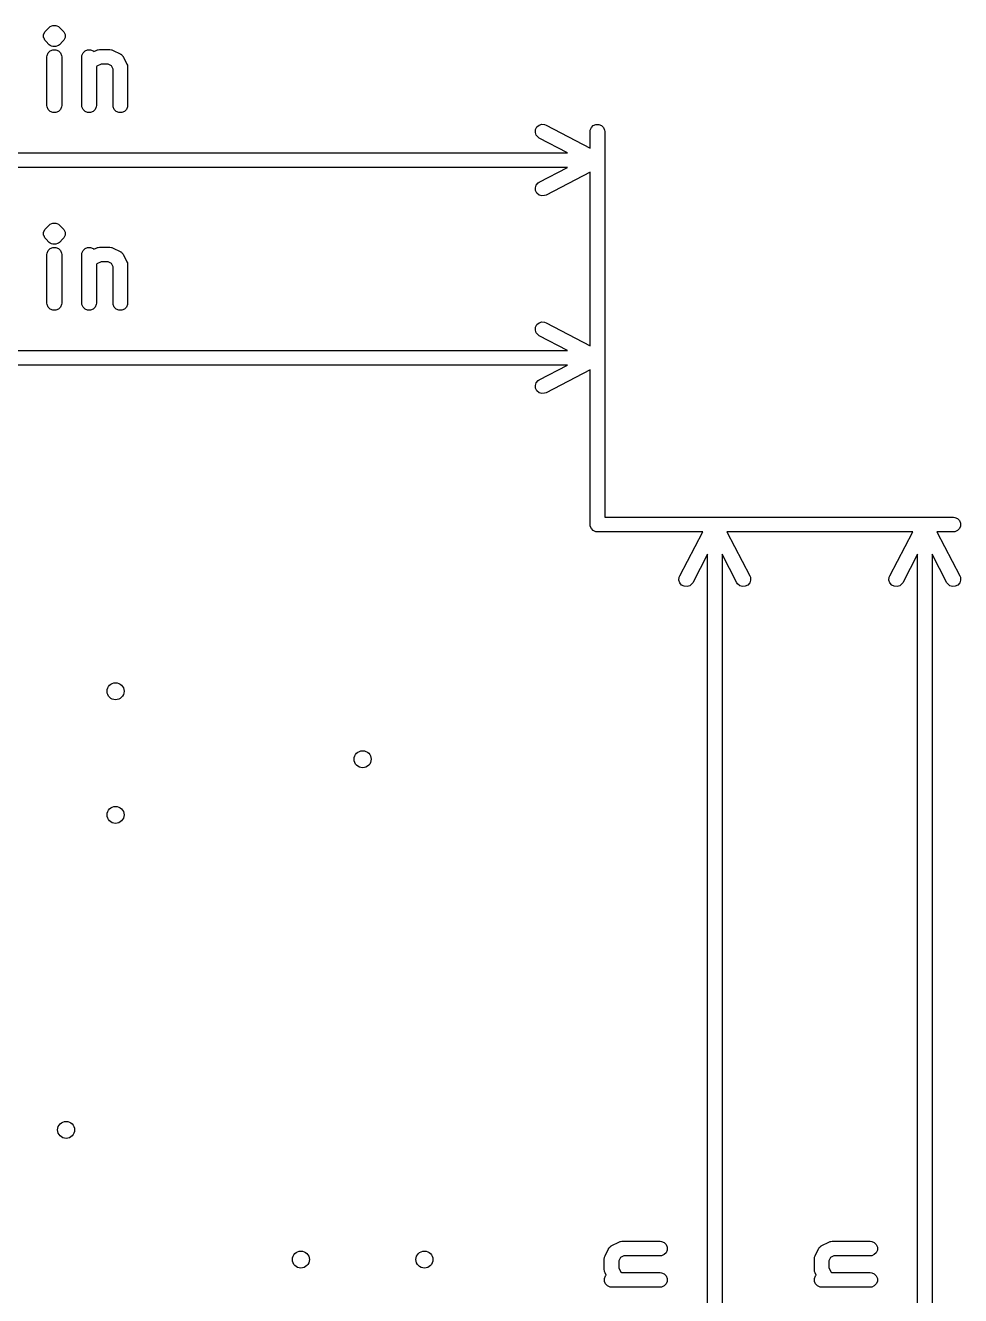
# Model space of a CAD drawing. Extents: x -4.37 to -2.89, y 5.38 to 7.37.
# Drawn here: x -3.648 to -2.891, y 6.341 to 7.369 of the extents above; entities that cross this region are included whole.
import ezdxf

# ---------------------------------------------------------------- set-up
doc = ezdxf.new("R2010")
doc.units = 0
doc.header["$MEASUREMENT"] = 0
doc.layers.add('BLACK', color=7, linetype='CONTINUOUS')

msp = doc.modelspace()

# ---------------------------------------------------------------- linework, layer by layer
at = {"layer": 'BLACK', "linetype": 'CONTINUOUS'}
for p, q in [((-3.6332, 7.3616), (-3.6331, 7.3618)), ((-3.6332, 7.3593), (-3.6332, 7.3616)), ((-3.6331, 7.3618), (-3.6323, 7.3637)), ((-3.6323, 7.3637), (-3.6315, 7.3646)), ((-3.6323, 7.3637), (-3.6323, 7.3637)), ((-3.6315, 7.3646), (-3.6287, 7.3674)), ((-3.6287, 7.3674), (-3.6278, 7.3681)), ((-3.6278, 7.3681), (-3.6265, 7.3687)), ((-3.6278, 7.3681), (-3.6278, 7.3681)), ((-3.6265, 7.3687), (-3.6257, 7.369)), ((-3.6257, 7.369), (-3.6234, 7.369)), ((-3.6234, 7.369), (-3.6226, 7.3687)), ((-3.6226, 7.3687), (-3.6213, 7.3681)), ((-3.6213, 7.3681), (-3.6204, 7.3674)), ((-3.6204, 7.3674), (-3.6176, 7.3646)), ((-3.6176, 7.3646), (-3.6168, 7.3637)), ((-3.6168, 7.3637), (-3.6159, 7.3616)), ((-3.6159, 7.3616), (-3.6159, 7.3593)), ((-3.6329, 7.3587), (-3.6332, 7.3593)), ((-3.6323, 7.3571), (-3.6329, 7.3587)), ((-3.6315, 7.3562), (-3.6323, 7.3571)), ((-3.6287, 7.3534), (-3.6315, 7.3562)), ((-3.6278, 7.3527), (-3.6287, 7.3534)), ((-3.6269, 7.3523), (-3.6278, 7.3527)), ((-3.6257, 7.3518), (-3.6269, 7.3523)), ((-3.6234, 7.3518), (-3.6257, 7.3518)), ((-3.6219, 7.3524), (-3.6234, 7.3518)), ((-3.6213, 7.3527), (-3.6219, 7.3524)), ((-3.6204, 7.3534), (-3.6213, 7.3527)), ((-3.6213, 7.3527), (-3.6213, 7.3527)), ((-3.6176, 7.3562), (-3.6204, 7.3534)), ((-3.6168, 7.3571), (-3.6176, 7.3562)), ((-3.6159, 7.3593), (-3.6168, 7.3571)), ((-3.6168, 7.3571), (-3.6168, 7.3571)), ((-3.6305, 7.3435), (-3.6303, 7.3447)), ((-3.6305, 7.3042), (-3.6305, 7.3435)), ((-3.6303, 7.3447), (-3.6295, 7.3468)), ((-3.6295, 7.3468), (-3.6278, 7.3484)), ((-3.6278, 7.3484), (-3.6257, 7.3493)), ((-3.6257, 7.3493), (-3.6234, 7.3493)), ((-3.6234, 7.3493), (-3.6213, 7.3484)), ((-3.6213, 7.3484), (-3.6196, 7.3468)), ((-3.6196, 7.3468), (-3.6188, 7.3447)), ((-3.6188, 7.3447), (-3.6186, 7.3435)), ((-3.6186, 7.3435), (-3.6186, 7.3042)), ((-3.6023, 7.3435), (-3.6022, 7.3447)), ((-3.6023, 7.3042), (-3.6023, 7.3435)), ((-3.6022, 7.3447), (-3.6013, 7.3468)), ((-3.6013, 7.3468), (-3.5997, 7.3484)), ((-3.5997, 7.3484), (-3.5976, 7.3493)), ((-3.5976, 7.3493), (-3.5953, 7.3493)), ((-3.5953, 7.3493), (-3.5931, 7.3484)), ((-3.5931, 7.3484), (-3.5926, 7.3479)), ((-3.5926, 7.3479), (-3.5906, 7.3488)), ((-3.5906, 7.3488), (-3.5896, 7.3492)), ((-3.5896, 7.3492), (-3.5893, 7.3492)), ((-3.5893, 7.3492), (-3.5891, 7.3493)), ((-3.5891, 7.3493), (-3.588, 7.3494)), ((-3.588, 7.3494), (-3.5796, 7.3494)), ((-3.5796, 7.3494), (-3.5784, 7.3493)), ((-3.5784, 7.3493), (-3.5782, 7.3492)), ((-3.5782, 7.3492), (-3.578, 7.3492)), ((-3.578, 7.3492), (-3.5769, 7.3488)), ((-3.5769, 7.3488), (-3.5713, 7.346)), ((-3.5713, 7.346), (-3.5711, 7.3459)), ((-3.5711, 7.3459), (-3.571, 7.3458)), ((-3.571, 7.3458), (-3.5709, 7.3458)), ((-3.5709, 7.3458), (-3.5703, 7.3454)), ((-3.5703, 7.3454), (-3.5698, 7.3448)), ((-3.5698, 7.3448), (-3.5693, 7.3443)), ((-3.5693, 7.3443), (-3.5689, 7.3438)), ((-3.5689, 7.3438), (-3.5688, 7.3436)), ((-3.5688, 7.3436), (-3.5688, 7.3436)), ((-3.5688, 7.3436), (-3.5686, 7.3434)), ((-3.5686, 7.3434), (-3.5658, 7.3377)), ((-3.5901, 7.3359), (-3.5905, 7.3355)), ((-3.5905, 7.3355), (-3.5905, 7.3042)), ((-3.5866, 7.3376), (-3.5901, 7.3359)), ((-3.5809, 7.3376), (-3.5866, 7.3376)), ((-3.5783, 7.3363), (-3.5809, 7.3376)), ((-3.577, 7.3337), (-3.5783, 7.3363)), ((-3.577, 7.3042), (-3.577, 7.3337)), ((-3.5658, 7.3377), (-3.5654, 7.3367)), ((-3.5654, 7.3367), (-3.5654, 7.3364)), ((-3.5654, 7.3364), (-3.5653, 7.3362)), ((-3.5653, 7.3362), (-3.5652, 7.3351)), ((-3.5652, 7.3351), (-3.5652, 7.3042)), ((-3.6303, 7.303), (-3.6305, 7.3042)), ((-3.6295, 7.3009), (-3.6303, 7.303)), ((-3.6278, 7.2993), (-3.6295, 7.3009)), ((-3.6196, 7.3009), (-3.6213, 7.2993)), ((-3.6188, 7.303), (-3.6196, 7.3009)), ((-3.6186, 7.3042), (-3.6188, 7.303)), ((-3.6022, 7.303), (-3.6023, 7.3042)), ((-3.6013, 7.3009), (-3.6022, 7.303)), ((-3.5997, 7.2993), (-3.6013, 7.3009)), ((-3.5915, 7.3009), (-3.5931, 7.2993)), ((-3.5906, 7.303), (-3.5915, 7.3009)), ((-3.5905, 7.3042), (-3.5906, 7.303)), ((-3.5769, 7.303), (-3.577, 7.3042)), ((-3.576, 7.3009), (-3.5769, 7.303)), ((-3.5744, 7.2993), (-3.576, 7.3009)), ((-3.5662, 7.3009), (-3.5678, 7.2993)), ((-3.5653, 7.303), (-3.5662, 7.3009)), ((-3.5652, 7.3042), (-3.5653, 7.303)), ((-3.6257, 7.2984), (-3.6278, 7.2993)), ((-3.6234, 7.2984), (-3.6257, 7.2984)), ((-3.6213, 7.2993), (-3.6234, 7.2984)), ((-3.5976, 7.2984), (-3.5997, 7.2993)), ((-3.5953, 7.2984), (-3.5976, 7.2984)), ((-3.5931, 7.2993), (-3.5953, 7.2984)), ((-3.5723, 7.2984), (-3.5744, 7.2993)), ((-3.57, 7.2984), (-3.5723, 7.2984)), ((-3.5678, 7.2993), (-3.57, 7.2984)), ((-3.2352, 7.2824), (-3.235, 7.2847)), ((-3.2345, 7.2802), (-3.2352, 7.2824)), ((-3.235, 7.2847), (-3.234, 7.2868)), ((-3.233, 7.2785), (-3.2345, 7.2802)), ((-3.234, 7.2868), (-3.2322, 7.2883)), ((-3.2322, 7.2883), (-3.23, 7.289)), ((-3.23, 7.289), (-3.2277, 7.2888)), ((-3.2277, 7.2888), (-3.2266, 7.2883)), ((-3.2266, 7.2883), (-3.1909, 7.2697)), ((-3.1909, 7.2831), (-3.1908, 7.2842)), ((-3.1909, 7.2697), (-3.1909, 7.2831)), ((-3.1908, 7.2842), (-3.1899, 7.2864)), ((-3.1899, 7.2864), (-3.1883, 7.288)), ((-3.1883, 7.288), (-3.1862, 7.2889)), ((-3.1862, 7.2889), (-3.1838, 7.2889)), ((-3.1838, 7.2889), (-3.1817, 7.288)), ((-3.1817, 7.288), (-3.1801, 7.2864)), ((-3.1801, 7.2864), (-3.1792, 7.2842)), ((-3.1792, 7.2842), (-3.1791, 7.2831)), ((-3.1791, 7.2831), (-3.1791, 7.1231)), ((-3.2321, 7.2778), (-3.233, 7.2785)), ((-3.2091, 7.2659), (-3.2321, 7.2778)), ((-4.3409, 7.2659), (-3.2091, 7.2659)), ((-3.2091, 7.2541), (-4.3409, 7.2541)), ((-3.2321, 7.2422), (-3.2091, 7.2541)), ((-3.1909, 7.2503), (-3.2266, 7.2317)), ((-3.1909, 7.1231), (-3.1909, 7.2503)), ((-3.2352, 7.2376), (-3.2345, 7.2398)), ((-3.2345, 7.2398), (-3.233, 7.2415)), ((-3.233, 7.2415), (-3.2321, 7.2422)), ((-3.235, 7.2353), (-3.2352, 7.2376)), ((-3.234, 7.2332), (-3.235, 7.2353)), ((-3.2322, 7.2317), (-3.234, 7.2332)), ((-3.23, 7.231), (-3.2322, 7.2317)), ((-3.2277, 7.2312), (-3.23, 7.231)), ((-3.2266, 7.2317), (-3.2277, 7.2312)), ((-3.6315, 7.2046), (-3.6287, 7.2074)), ((-3.6287, 7.2074), (-3.6278, 7.2081)), ((-3.6278, 7.2081), (-3.6265, 7.2087)), ((-3.6278, 7.2081), (-3.6278, 7.2081)), ((-3.6265, 7.2087), (-3.6257, 7.209)), ((-3.6257, 7.209), (-3.6234, 7.209)), ((-3.6234, 7.209), (-3.6226, 7.2087)), ((-3.6226, 7.2087), (-3.6213, 7.2081)), ((-3.6213, 7.2081), (-3.6204, 7.2074)), ((-3.6204, 7.2074), (-3.6176, 7.2046)), ((-3.6332, 7.2016), (-3.6331, 7.2018)), ((-3.6332, 7.1993), (-3.6332, 7.2016)), ((-3.6329, 7.1987), (-3.6332, 7.1993)), ((-3.6331, 7.2018), (-3.6323, 7.2037)), ((-3.6323, 7.1971), (-3.6329, 7.1987)), ((-3.6323, 7.2037), (-3.6315, 7.2046)), ((-3.6323, 7.2037), (-3.6323, 7.2037)), ((-3.6315, 7.1962), (-3.6323, 7.1971)), ((-3.6176, 7.2046), (-3.6168, 7.2037)), ((-3.6168, 7.1971), (-3.6176, 7.1962)), ((-3.6168, 7.2037), (-3.6159, 7.2016)), ((-3.6159, 7.1993), (-3.6168, 7.1971)), ((-3.6168, 7.1971), (-3.6168, 7.1971)), ((-3.6159, 7.2016), (-3.6159, 7.1993)), ((-3.6287, 7.1934), (-3.6315, 7.1962)), ((-3.6303, 7.1847), (-3.6295, 7.1868)), ((-3.6295, 7.1868), (-3.6278, 7.1884)), ((-3.6278, 7.1927), (-3.6287, 7.1934)), ((-3.6269, 7.1923), (-3.6278, 7.1927)), ((-3.6278, 7.1884), (-3.6257, 7.1893)), ((-3.6257, 7.1918), (-3.6269, 7.1923)), ((-3.6234, 7.1918), (-3.6257, 7.1918)), ((-3.6257, 7.1893), (-3.6234, 7.1893)), ((-3.6219, 7.1924), (-3.6234, 7.1918)), ((-3.6234, 7.1893), (-3.6213, 7.1884)), ((-3.6213, 7.1927), (-3.6219, 7.1924)), ((-3.6204, 7.1934), (-3.6213, 7.1927)), ((-3.6213, 7.1927), (-3.6213, 7.1927)), ((-3.6213, 7.1884), (-3.6196, 7.1868)), ((-3.6176, 7.1962), (-3.6204, 7.1934)), ((-3.6196, 7.1868), (-3.6188, 7.1847)), ((-3.6022, 7.1847), (-3.6013, 7.1868)), ((-3.6013, 7.1868), (-3.5997, 7.1884)), ((-3.5997, 7.1884), (-3.5976, 7.1893)), ((-3.5976, 7.1893), (-3.5953, 7.1893)), ((-3.5953, 7.1893), (-3.5931, 7.1884)), ((-3.5931, 7.1884), (-3.5926, 7.1879)), ((-3.5926, 7.1879), (-3.5906, 7.1888)), ((-3.5906, 7.1888), (-3.5896, 7.1892)), ((-3.5896, 7.1892), (-3.5893, 7.1892)), ((-3.5893, 7.1892), (-3.5891, 7.1893)), ((-3.5891, 7.1893), (-3.588, 7.1894)), ((-3.588, 7.1894), (-3.5796, 7.1894)), ((-3.5796, 7.1894), (-3.5784, 7.1893)), ((-3.5784, 7.1893), (-3.5782, 7.1892)), ((-3.5782, 7.1892), (-3.578, 7.1892)), ((-3.578, 7.1892), (-3.5769, 7.1888)), ((-3.5769, 7.1888), (-3.5713, 7.186)), ((-3.6305, 7.1835), (-3.6303, 7.1847)), ((-3.6305, 7.1442), (-3.6305, 7.1835)), ((-3.6188, 7.1847), (-3.6186, 7.1835)), ((-3.6186, 7.1835), (-3.6186, 7.1442)), ((-3.6023, 7.1835), (-3.6022, 7.1847)), ((-3.6023, 7.1442), (-3.6023, 7.1835)), ((-3.5866, 7.1776), (-3.5901, 7.1759)), ((-3.5809, 7.1776), (-3.5866, 7.1776)), ((-3.5783, 7.1763), (-3.5809, 7.1776)), ((-3.5713, 7.186), (-3.5711, 7.1859)), ((-3.5711, 7.1859), (-3.571, 7.1858)), ((-3.571, 7.1858), (-3.5709, 7.1858)), ((-3.5709, 7.1858), (-3.5703, 7.1854)), ((-3.5703, 7.1854), (-3.5698, 7.1848)), ((-3.5698, 7.1848), (-3.5693, 7.1843)), ((-3.5693, 7.1843), (-3.5689, 7.1838)), ((-3.5689, 7.1838), (-3.5688, 7.1836)), ((-3.5688, 7.1836), (-3.5688, 7.1836)), ((-3.5688, 7.1836), (-3.5686, 7.1834)), ((-3.5686, 7.1834), (-3.5658, 7.1777)), ((-3.5658, 7.1777), (-3.5654, 7.1767)), ((-3.5654, 7.1767), (-3.5654, 7.1764)), ((-3.5901, 7.1759), (-3.5905, 7.1755)), ((-3.5905, 7.1755), (-3.5905, 7.1442)), ((-3.577, 7.1737), (-3.5783, 7.1763)), ((-3.577, 7.1442), (-3.577, 7.1737)), ((-3.5654, 7.1764), (-3.5653, 7.1762)), ((-3.5653, 7.1762), (-3.5652, 7.1751)), ((-3.5652, 7.1751), (-3.5652, 7.1442)), ((-3.6303, 7.143), (-3.6305, 7.1442)), ((-3.6295, 7.1409), (-3.6303, 7.143)), ((-3.6278, 7.1393), (-3.6295, 7.1409)), ((-3.6257, 7.1384), (-3.6278, 7.1393)), ((-3.6234, 7.1384), (-3.6257, 7.1384)), ((-3.6213, 7.1393), (-3.6234, 7.1384)), ((-3.6196, 7.1409), (-3.6213, 7.1393)), ((-3.6188, 7.143), (-3.6196, 7.1409)), ((-3.6186, 7.1442), (-3.6188, 7.143)), ((-3.6022, 7.143), (-3.6023, 7.1442)), ((-3.6013, 7.1409), (-3.6022, 7.143)), ((-3.5997, 7.1393), (-3.6013, 7.1409)), ((-3.5976, 7.1384), (-3.5997, 7.1393)), ((-3.5953, 7.1384), (-3.5976, 7.1384)), ((-3.5931, 7.1393), (-3.5953, 7.1384)), ((-3.5915, 7.1409), (-3.5931, 7.1393)), ((-3.5906, 7.143), (-3.5915, 7.1409)), ((-3.5905, 7.1442), (-3.5906, 7.143)), ((-3.5769, 7.143), (-3.577, 7.1442)), ((-3.576, 7.1409), (-3.5769, 7.143)), ((-3.5744, 7.1393), (-3.576, 7.1409)), ((-3.5723, 7.1384), (-3.5744, 7.1393)), ((-3.57, 7.1384), (-3.5723, 7.1384)), ((-3.5678, 7.1393), (-3.57, 7.1384)), ((-3.5662, 7.1409), (-3.5678, 7.1393)), ((-3.5653, 7.143), (-3.5662, 7.1409)), ((-3.5652, 7.1442), (-3.5653, 7.143)), ((-3.235, 7.1247), (-3.234, 7.1268)), ((-3.234, 7.1268), (-3.2322, 7.1283)), ((-3.2322, 7.1283), (-3.23, 7.129)), ((-3.23, 7.129), (-3.2277, 7.1288)), ((-3.2277, 7.1288), (-3.2266, 7.1283)), ((-3.2266, 7.1283), (-3.1909, 7.1097)), ((-3.2352, 7.1224), (-3.235, 7.1247)), ((-3.2345, 7.1202), (-3.2352, 7.1224)), ((-3.233, 7.1185), (-3.2345, 7.1202)), ((-3.2321, 7.1178), (-3.233, 7.1185)), ((-3.2091, 7.1059), (-3.2321, 7.1178)), ((-3.1909, 7.1097), (-3.1909, 7.1231)), ((-3.1791, 7.1231), (-3.1791, 6.9709)), ((-4.3409, 7.1059), (-3.2091, 7.1059)), ((-3.2091, 7.0941), (-4.3409, 7.0941)), ((-3.2321, 7.0822), (-3.2091, 7.0941)), ((-3.1909, 7.0903), (-3.2266, 7.0717)), ((-3.1909, 6.965), (-3.1909, 7.0903)), ((-3.2352, 7.0776), (-3.2345, 7.0798)), ((-3.235, 7.0753), (-3.2352, 7.0776)), ((-3.234, 7.0732), (-3.235, 7.0753)), ((-3.2345, 7.0798), (-3.233, 7.0815)), ((-3.233, 7.0815), (-3.2321, 7.0822)), ((-3.2322, 7.0717), (-3.234, 7.0732)), ((-3.23, 7.071), (-3.2322, 7.0717)), ((-3.2277, 7.0712), (-3.23, 7.071)), ((-3.2266, 7.0717), (-3.2277, 7.0712)), ((-3.1791, 6.9709), (-2.8969, 6.9709)), ((-2.8969, 6.9709), (-2.8958, 6.9708)), ((-3.1908, 6.9638), (-3.1909, 6.965)), ((-3.1899, 6.9617), (-3.1908, 6.9638)), ((-3.1883, 6.9601), (-3.1899, 6.9617)), ((-2.8958, 6.9708), (-2.8936, 6.9699)), ((-2.8936, 6.9699), (-2.892, 6.9683)), ((-2.892, 6.9617), (-2.8936, 6.9601)), ((-2.892, 6.9683), (-2.8911, 6.9662)), ((-2.8911, 6.9638), (-2.892, 6.9617)), ((-2.8911, 6.9662), (-2.8911, 6.9638)), ((-3.1862, 6.9592), (-3.1883, 6.9601)), ((-3.185, 6.9591), (-3.1862, 6.9592)), ((-3.0997, 6.9591), (-3.185, 6.9591)), ((-3.1183, 6.9234), (-3.0997, 6.9591)), ((-3.0803, 6.9591), (-3.0617, 6.9234)), ((-2.9297, 6.9591), (-3.0803, 6.9591)), ((-2.9483, 6.9234), (-2.9297, 6.9591)), ((-2.8969, 6.9591), (-2.9103, 6.9591)), ((-2.9103, 6.9591), (-2.8917, 6.9234)), ((-2.8958, 6.9592), (-2.8969, 6.9591)), ((-2.8936, 6.9601), (-2.8958, 6.9592)), ((-3.0959, 6.9409), (-3.1078, 6.9179)), ((-3.0959, 5.4091), (-3.0959, 6.9409)), ((-3.0722, 6.9179), (-3.0841, 6.9409)), ((-3.0841, 6.9409), (-3.0841, 5.4091)), ((-2.9259, 6.9409), (-2.9378, 6.9179)), ((-2.9259, 5.4091), (-2.9259, 6.9409)), ((-2.9022, 6.9179), (-2.9141, 6.9409)), ((-2.9141, 6.9409), (-2.9141, 5.4091)), ((-3.119, 6.92), (-3.1188, 6.9223)), ((-3.1183, 6.9178), (-3.119, 6.92)), ((-3.1188, 6.9223), (-3.1183, 6.9234)), ((-3.0617, 6.9234), (-3.0612, 6.9223)), ((-3.061, 6.92), (-3.0617, 6.9178)), ((-3.0612, 6.9223), (-3.061, 6.92)), ((-2.949, 6.92), (-2.9488, 6.9223)), ((-2.9483, 6.9178), (-2.949, 6.92)), ((-2.9488, 6.9223), (-2.9483, 6.9234)), ((-2.8917, 6.9234), (-2.8912, 6.9223)), ((-2.891, 6.92), (-2.8917, 6.9178)), ((-2.8912, 6.9223), (-2.891, 6.92)), ((-3.1168, 6.916), (-3.1183, 6.9178)), ((-3.1147, 6.915), (-3.1168, 6.916)), ((-3.1124, 6.9148), (-3.1147, 6.915)), ((-3.1102, 6.9155), (-3.1124, 6.9148)), ((-3.1085, 6.917), (-3.1102, 6.9155)), ((-3.1078, 6.9179), (-3.1085, 6.917)), ((-3.0715, 6.917), (-3.0722, 6.9179)), ((-3.0698, 6.9155), (-3.0715, 6.917)), ((-3.0676, 6.9148), (-3.0698, 6.9155)), ((-3.0653, 6.915), (-3.0676, 6.9148)), ((-3.0632, 6.916), (-3.0653, 6.915)), ((-3.0617, 6.9178), (-3.0632, 6.916)), ((-2.9468, 6.916), (-2.9483, 6.9178)), ((-2.9447, 6.915), (-2.9468, 6.916)), ((-2.9424, 6.9148), (-2.9447, 6.915)), ((-2.9402, 6.9155), (-2.9424, 6.9148)), ((-2.9385, 6.917), (-2.9402, 6.9155)), ((-2.9378, 6.9179), (-2.9385, 6.917)), ((-2.9015, 6.917), (-2.9022, 6.9179)), ((-2.8998, 6.9155), (-2.9015, 6.917)), ((-2.8976, 6.9148), (-2.8998, 6.9155)), ((-2.8953, 6.915), (-2.8976, 6.9148)), ((-2.8932, 6.916), (-2.8953, 6.915)), ((-2.8917, 6.9178), (-2.8932, 6.916)), ((-3.1788, 6.3731), (-3.176, 6.3787)), ((-3.176, 6.3787), (-3.1759, 6.3789)), ((-3.1759, 6.3789), (-3.1758, 6.379)), ((-3.1758, 6.3791), (-3.1754, 6.3797)), ((-3.1758, 6.379), (-3.1758, 6.3791)), ((-3.1754, 6.3797), (-3.1748, 6.3802)), ((-3.1748, 6.3802), (-3.1743, 6.3807)), ((-3.1743, 6.3807), (-3.1738, 6.3811)), ((-3.1738, 6.3811), (-3.1736, 6.3812)), ((-3.1736, 6.3812), (-3.1734, 6.3814)), ((-3.1736, 6.3812), (-3.1736, 6.3812)), ((-3.1734, 6.3814), (-3.1677, 6.3842)), ((-3.1677, 6.3842), (-3.1667, 6.3846)), ((-3.1667, 6.3846), (-3.1664, 6.3846)), ((-3.1664, 6.3846), (-3.1662, 6.3847)), ((-3.1662, 6.3847), (-3.1651, 6.3848)), ((-3.1651, 6.3848), (-3.1342, 6.3848)), ((-3.1342, 6.3848), (-3.133, 6.3847)), ((-3.133, 6.3847), (-3.1309, 6.3838)), ((-3.1309, 6.3838), (-3.1293, 6.3822)), ((-3.1293, 6.3756), (-3.1309, 6.374)), ((-3.1293, 6.3822), (-3.1284, 6.38)), ((-3.1284, 6.3777), (-3.1293, 6.3756)), ((-3.1284, 6.38), (-3.1284, 6.3777)), ((-3.0088, 6.3731), (-3.006, 6.3787)), ((-3.006, 6.3787), (-3.0059, 6.3789)), ((-3.0059, 6.3789), (-3.0058, 6.379)), ((-3.0058, 6.3791), (-3.0054, 6.3797)), ((-3.0058, 6.379), (-3.0058, 6.3791)), ((-3.0054, 6.3797), (-3.0048, 6.3802)), ((-3.0048, 6.3802), (-3.0043, 6.3807)), ((-3.0043, 6.3807), (-3.0038, 6.3811)), ((-3.0038, 6.3811), (-3.0036, 6.3812)), ((-3.0036, 6.3812), (-3.0034, 6.3814)), ((-3.0036, 6.3812), (-3.0036, 6.3812)), ((-3.0034, 6.3814), (-2.9977, 6.3842)), ((-2.9977, 6.3842), (-2.9967, 6.3846)), ((-2.9967, 6.3846), (-2.9964, 6.3846)), ((-2.9964, 6.3846), (-2.9962, 6.3847)), ((-2.9962, 6.3847), (-2.9951, 6.3848)), ((-2.9951, 6.3848), (-2.9642, 6.3848)), ((-2.9642, 6.3848), (-2.963, 6.3847)), ((-2.963, 6.3847), (-2.9609, 6.3838)), ((-2.9609, 6.3838), (-2.9593, 6.3822)), ((-2.9593, 6.3756), (-2.9609, 6.374)), ((-2.9593, 6.3822), (-2.9584, 6.38)), ((-2.9584, 6.3777), (-2.9593, 6.3756)), ((-2.9584, 6.38), (-2.9584, 6.3777)), ((-3.1794, 6.3704), (-3.1793, 6.3716)), ((-3.1794, 6.362), (-3.1794, 6.3704)), ((-3.1793, 6.3716), (-3.1792, 6.3718)), ((-3.1792, 6.372), (-3.1788, 6.3731)), ((-3.1792, 6.3718), (-3.1792, 6.372)), ((-3.1663, 6.3717), (-3.1676, 6.3691)), ((-3.1676, 6.3691), (-3.1676, 6.3634)), ((-3.1637, 6.373), (-3.1663, 6.3717)), ((-3.1342, 6.373), (-3.1637, 6.373)), ((-3.133, 6.3731), (-3.1342, 6.373)), ((-3.1309, 6.374), (-3.133, 6.3731)), ((-3.0094, 6.3704), (-3.0093, 6.3716)), ((-3.0094, 6.362), (-3.0094, 6.3704)), ((-3.0093, 6.3716), (-3.0092, 6.3718)), ((-3.0092, 6.372), (-3.0088, 6.3731)), ((-3.0092, 6.3718), (-3.0092, 6.372)), ((-2.9963, 6.3717), (-2.9976, 6.3691)), ((-2.9976, 6.3691), (-2.9976, 6.3634)), ((-2.9937, 6.373), (-2.9963, 6.3717)), ((-2.9642, 6.373), (-2.9937, 6.373)), ((-2.963, 6.3731), (-2.9642, 6.373)), ((-2.9609, 6.374), (-2.963, 6.3731)), ((-3.1793, 6.3609), (-3.1794, 6.362)), ((-3.1792, 6.3607), (-3.1793, 6.3609)), ((-3.1793, 6.3547), (-3.1784, 6.3569)), ((-3.1793, 6.3524), (-3.1793, 6.3547)), ((-3.1792, 6.3604), (-3.1792, 6.3607)), ((-3.1788, 6.3594), (-3.1792, 6.3604)), ((-3.1779, 6.3574), (-3.1788, 6.3594)), ((-3.1784, 6.3569), (-3.1779, 6.3574)), ((-3.1676, 6.3634), (-3.1659, 6.3599)), ((-3.1659, 6.3599), (-3.1655, 6.3595)), ((-3.1655, 6.3595), (-3.1342, 6.3595)), ((-3.1342, 6.3595), (-3.133, 6.3594)), ((-3.133, 6.3594), (-3.1309, 6.3585)), ((-3.1309, 6.3585), (-3.1293, 6.3569)), ((-3.1293, 6.3569), (-3.1284, 6.3547)), ((-3.1284, 6.3547), (-3.1284, 6.3524)), ((-3.0093, 6.3609), (-3.0094, 6.362)), ((-3.0092, 6.3607), (-3.0093, 6.3609)), ((-3.0093, 6.3547), (-3.0084, 6.3569)), ((-3.0093, 6.3524), (-3.0093, 6.3547)), ((-3.0092, 6.3604), (-3.0092, 6.3607)), ((-3.0088, 6.3594), (-3.0092, 6.3604)), ((-3.0079, 6.3574), (-3.0088, 6.3594)), ((-3.0084, 6.3569), (-3.0079, 6.3574)), ((-2.9976, 6.3634), (-2.9959, 6.3599)), ((-2.9959, 6.3599), (-2.9955, 6.3595)), ((-2.9955, 6.3595), (-2.9642, 6.3595)), ((-2.9642, 6.3595), (-2.963, 6.3594)), ((-2.963, 6.3594), (-2.9609, 6.3585)), ((-2.9609, 6.3585), (-2.9593, 6.3569)), ((-2.9593, 6.3569), (-2.9584, 6.3547)), ((-2.9584, 6.3547), (-2.9584, 6.3524)), ((-3.1784, 6.3503), (-3.1793, 6.3524)), ((-3.1768, 6.3487), (-3.1784, 6.3503)), ((-3.1747, 6.3478), (-3.1768, 6.3487)), ((-3.1735, 6.3477), (-3.1747, 6.3478)), ((-3.1342, 6.3477), (-3.1735, 6.3477)), ((-3.133, 6.3478), (-3.1342, 6.3477)), ((-3.1309, 6.3487), (-3.133, 6.3478)), ((-3.1293, 6.3503), (-3.1309, 6.3487)), ((-3.1284, 6.3524), (-3.1293, 6.3503)), ((-3.0084, 6.3503), (-3.0093, 6.3524)), ((-3.0068, 6.3487), (-3.0084, 6.3503)), ((-3.0047, 6.3478), (-3.0068, 6.3487)), ((-3.0035, 6.3477), (-3.0047, 6.3478)), ((-2.9642, 6.3477), (-3.0035, 6.3477)), ((-2.963, 6.3478), (-2.9642, 6.3477)), ((-2.9609, 6.3487), (-2.963, 6.3478)), ((-2.9593, 6.3503), (-2.9609, 6.3487)), ((-2.9584, 6.3524), (-2.9593, 6.3503))]:
    msp.add_line(p, q, dxfattribs=at)
at = {"layer": 'BLACK'}
for centre in [(-3.575, 6.83), (-3.575, 6.83), (-3.375, 6.775), (-3.375, 6.775), (-3.575, 6.73), (-3.575, 6.73), (-3.615, 6.475), (-3.615, 6.475), (-3.425, 6.37), (-3.425, 6.37), (-3.325, 6.37), (-3.325, 6.37)]:
    msp.add_circle(centre, 0.00689, dxfattribs=at)

doc.saveas('drawing.dxf')
